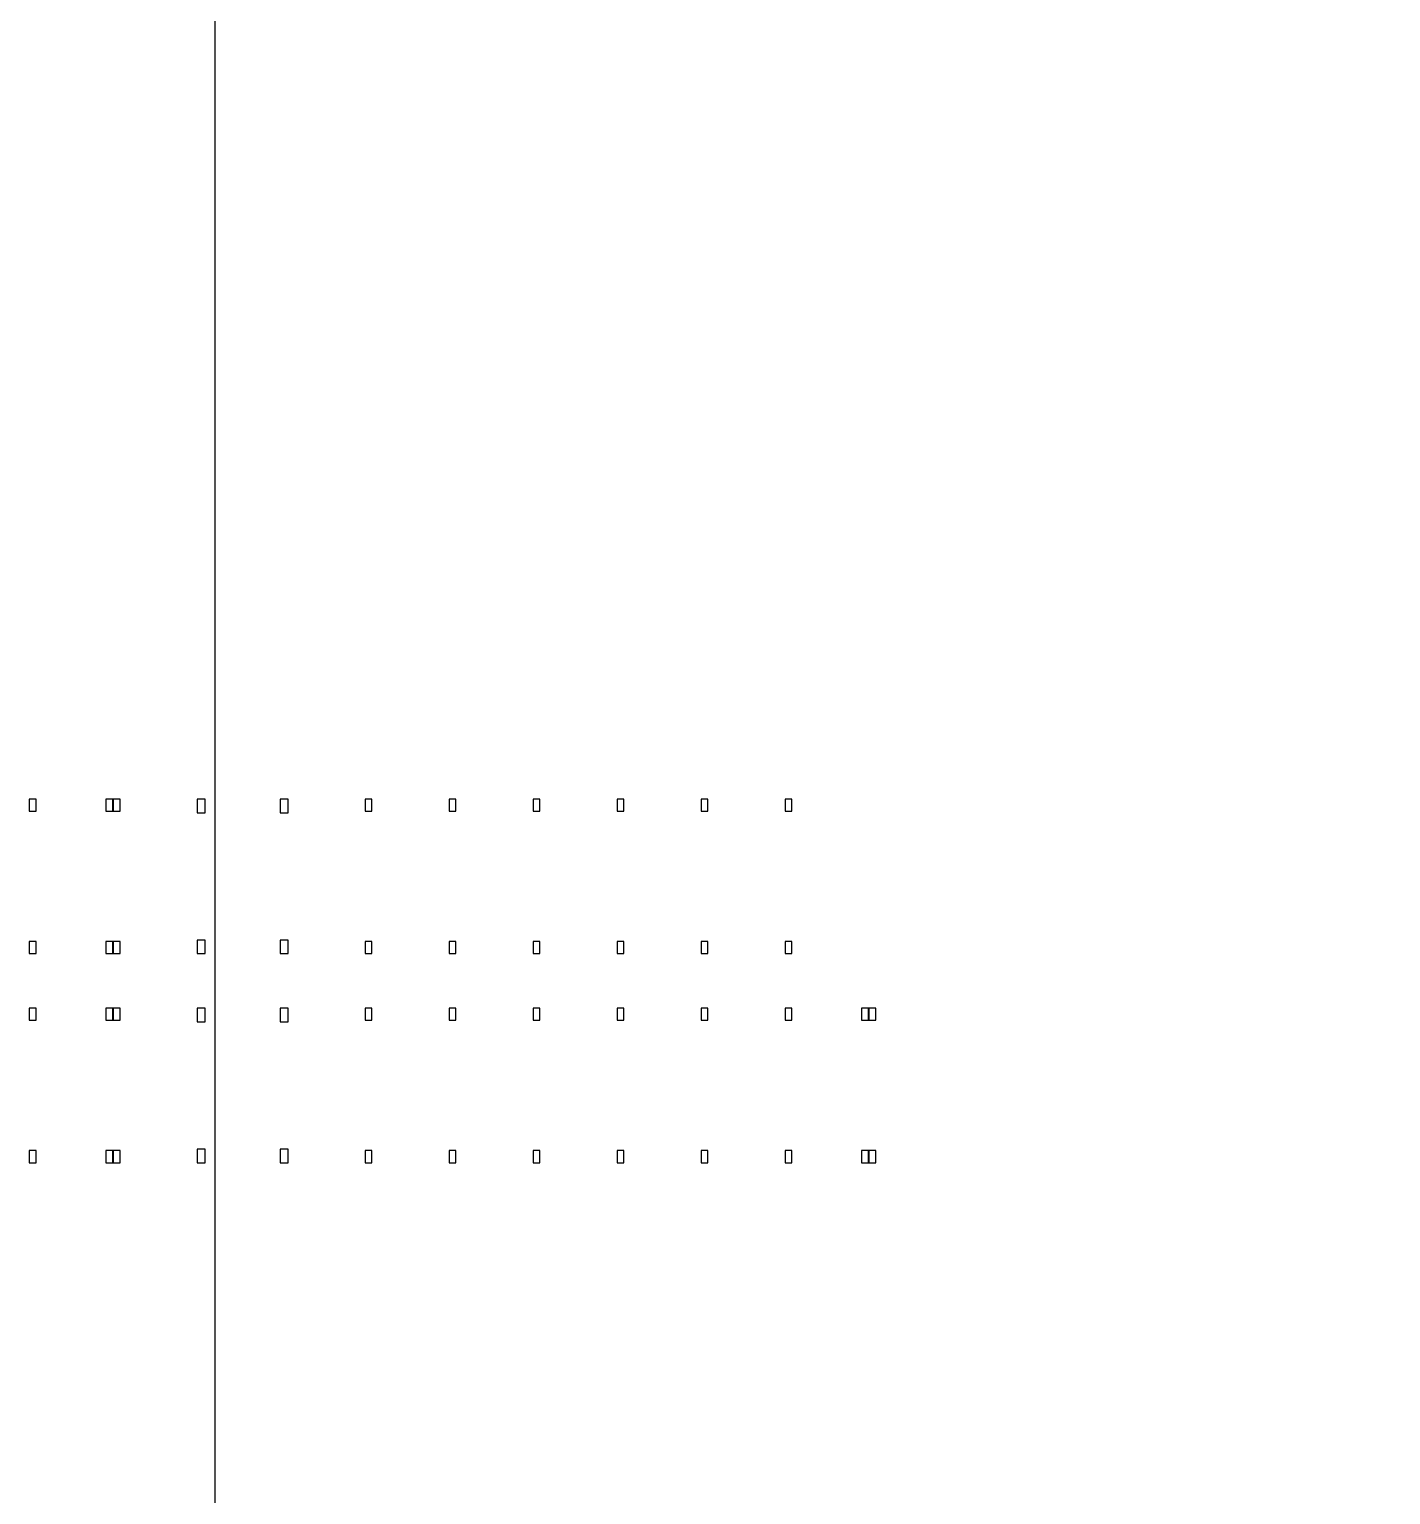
# Model space of a CAD drawing. Header units: millimetres. Extents: x 1319230 to 2124380, y -346496 to -91575.
# Drawn here: x 1319230 to 1379219, y -220712 to -156143 of the extents above; entities that cross this region are included whole.
import ezdxf

# ---------------------------------------------------------------- set-up
doc = ezdxf.new("R2010")
doc.units = ezdxf.units.MM
doc.header["$LTSCALE"] = 600
doc.header["$MEASUREMENT"] = 0
doc.layers.add('col', color=5, linetype='Continuous')
doc.layers.add('Dimensions', color=7, linetype='Continuous')

msp = doc.modelspace()

# ---------------------------------------------------------------- linework, layer by layer
at = {"layer": 'col'}
for points in [[(1319229.8, -190592.8), (1319529.8, -190592.8), (1319529.8, -190062.8), (1319229.8, -190062.8)], [(1322604.8, -190592.8), (1322904.8, -190592.8), (1322904.8, -190062.8), (1322604.8, -190062.8)], [(1322929.8, -190592.8), (1323229.8, -190592.8), (1323229.8, -190062.8), (1322929.8, -190062.8)], [(1326629.8, -190662.8), (1326979.8, -190662.8), (1326979.8, -190062.8), (1326629.8, -190062.8)], [(1330279.8, -190662.8), (1330629.8, -190662.8), (1330629.8, -190062.8), (1330279.8, -190062.8)], [(1334029.8, -190592.8), (1334329.8, -190592.8), (1334329.8, -190062.8), (1334029.8, -190062.8)], [(1337729.8, -190592.8), (1338029.8, -190592.8), (1338029.8, -190062.8), (1337729.8, -190062.8)], [(1341429.8, -190592.8), (1341729.8, -190592.8), (1341729.8, -190062.8), (1341429.8, -190062.8)], [(1345129.8, -190592.8), (1345429.8, -190592.8), (1345429.8, -190062.8), (1345129.8, -190062.8)], [(1348829.8, -190592.8), (1349129.8, -190592.8), (1349129.8, -190062.8), (1348829.8, -190062.8)], [(1352529.8, -190592.8), (1352829.8, -190592.8), (1352829.8, -190062.8), (1352529.8, -190062.8)], [(1326629.8, -196872.8), (1326979.8, -196872.8), (1326979.8, -196272.8), (1326629.8, -196272.8)], [(1330279.8, -196872.8), (1330629.8, -196872.8), (1330629.8, -196272.8), (1330279.8, -196272.8)], [(1319229.8, -196872.8), (1319529.8, -196872.8), (1319529.8, -196342.8), (1319229.8, -196342.8)], [(1322604.8, -196872.8), (1322904.8, -196872.8), (1322904.8, -196342.8), (1322604.8, -196342.8)], [(1322929.8, -196872.8), (1323229.8, -196872.8), (1323229.8, -196342.8), (1322929.8, -196342.8)], [(1334029.8, -196872.8), (1334329.8, -196872.8), (1334329.8, -196342.8), (1334029.8, -196342.8)], [(1337729.8, -196872.8), (1338029.8, -196872.8), (1338029.8, -196342.8), (1337729.8, -196342.8)], [(1341429.8, -196872.8), (1341729.8, -196872.8), (1341729.8, -196342.8), (1341429.8, -196342.8)], [(1345129.8, -196872.8), (1345429.8, -196872.8), (1345429.8, -196342.8), (1345129.8, -196342.8)], [(1348829.8, -196872.8), (1349129.8, -196872.8), (1349129.8, -196342.8), (1348829.8, -196342.8)], [(1352529.8, -196872.8), (1352829.8, -196872.8), (1352829.8, -196342.8), (1352529.8, -196342.8)], [(1319229.8, -199802.8), (1319529.8, -199802.8), (1319529.8, -199272.8), (1319229.8, -199272.8)], [(1322604.8, -199802.8), (1322904.8, -199802.8), (1322904.8, -199272.8), (1322604.8, -199272.8)], [(1322929.8, -199802.8), (1323229.8, -199802.8), (1323229.8, -199272.8), (1322929.8, -199272.8)], [(1326629.8, -199872.8), (1326979.8, -199872.8), (1326979.8, -199272.8), (1326629.8, -199272.8)], [(1330279.8, -199872.8), (1330629.8, -199872.8), (1330629.8, -199272.8), (1330279.8, -199272.8)], [(1334029.8, -199802.8), (1334329.8, -199802.8), (1334329.8, -199272.8), (1334029.8, -199272.8)], [(1337729.8, -199802.8), (1338029.8, -199802.8), (1338029.8, -199272.8), (1337729.8, -199272.8)], [(1341429.8, -199802.8), (1341729.8, -199802.8), (1341729.8, -199272.8), (1341429.8, -199272.8)], [(1345129.8, -199802.8), (1345429.8, -199802.8), (1345429.8, -199272.8), (1345129.8, -199272.8)], [(1348829.8, -199802.8), (1349129.8, -199802.8), (1349129.8, -199272.8), (1348829.8, -199272.8)], [(1352529.8, -199802.8), (1352829.8, -199802.8), (1352829.8, -199272.8), (1352529.8, -199272.8)], [(1355904.8, -199802.8), (1356204.8, -199802.8), (1356204.8, -199272.8), (1355904.8, -199272.8)], [(1356229.8, -199802.8), (1356529.8, -199802.8), (1356529.8, -199272.8), (1356229.8, -199272.8)], [(1319229.8, -206082.8), (1319529.8, -206082.8), (1319529.8, -205552.8), (1319229.8, -205552.8)], [(1322604.8, -206082.8), (1322904.8, -206082.8), (1322904.8, -205552.8), (1322604.8, -205552.8)], [(1322929.8, -206082.8), (1323229.8, -206082.8), (1323229.8, -205552.8), (1322929.8, -205552.8)], [(1326629.8, -206082.8), (1326979.8, -206082.8), (1326979.8, -205482.8), (1326629.8, -205482.8)], [(1330279.8, -206082.8), (1330629.8, -206082.8), (1330629.8, -205482.8), (1330279.8, -205482.8)], [(1334029.8, -206082.8), (1334329.8, -206082.8), (1334329.8, -205552.8), (1334029.8, -205552.8)], [(1337729.8, -206082.8), (1338029.8, -206082.8), (1338029.8, -205552.8), (1337729.8, -205552.8)], [(1341429.8, -206082.8), (1341729.8, -206082.8), (1341729.8, -205552.8), (1341429.8, -205552.8)], [(1345129.8, -206082.8), (1345429.8, -206082.8), (1345429.8, -205552.8), (1345129.8, -205552.8)], [(1348829.8, -206082.8), (1349129.8, -206082.8), (1349129.8, -205552.8), (1348829.8, -205552.8)], [(1352529.8, -206082.8), (1352829.8, -206082.8), (1352829.8, -205552.8), (1352529.8, -205552.8)], [(1355904.8, -206082.8), (1356204.8, -206082.8), (1356204.8, -205552.8), (1355904.8, -205552.8)], [(1356229.8, -206082.8), (1356529.8, -206082.8), (1356529.8, -205552.8), (1356229.8, -205552.8)]]:
    msp.add_lwpolyline(points, close=True, dxfattribs=at)
at = {"layer": 'Dimensions'}
msp.add_lwpolyline([(1327414.5, -91574.9), (1970458, -91574.9), (1970458, -346495.8), (1327414.5, -346495.8)], close=True, dxfattribs=at)

doc.saveas('drawing.dxf')
